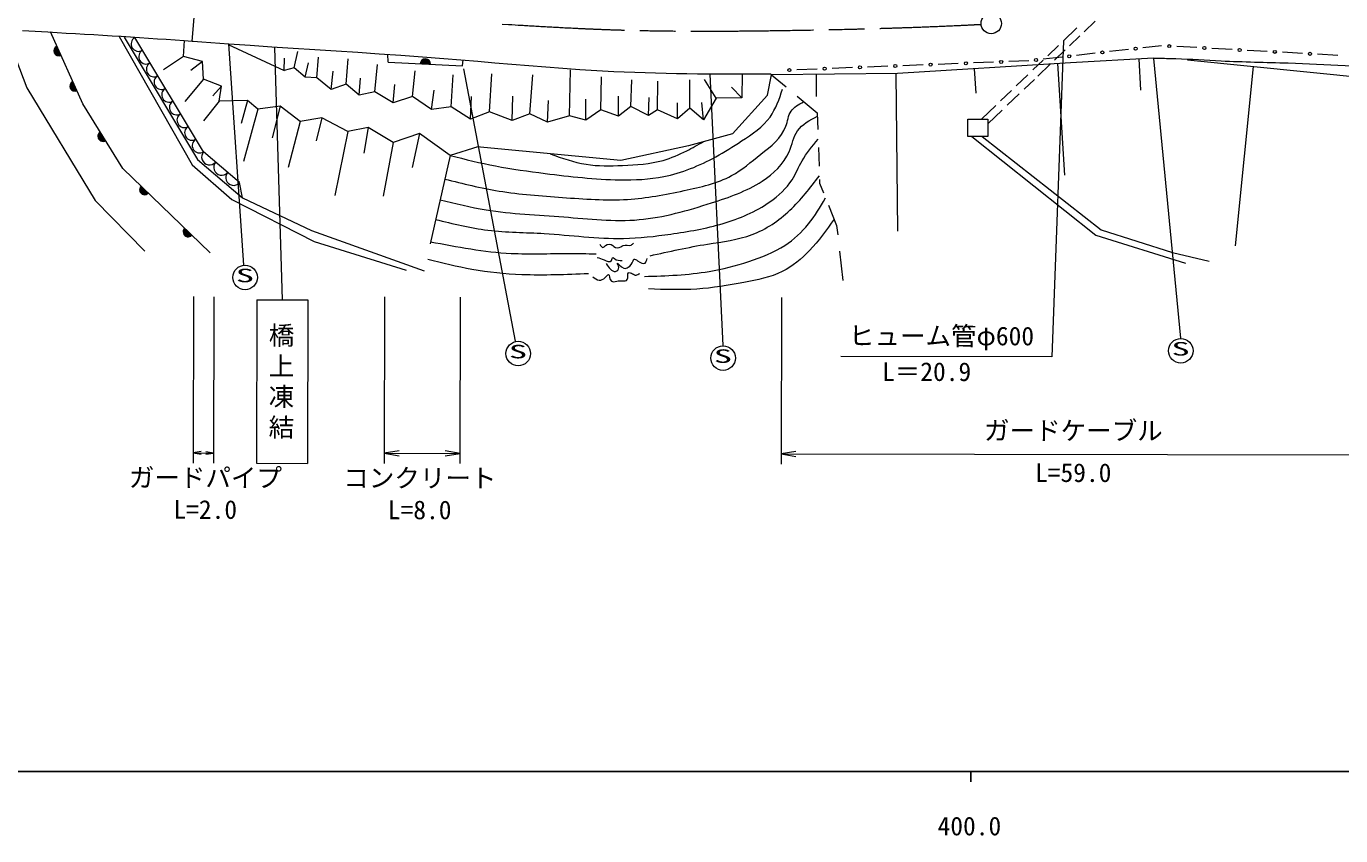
# Model space of a CAD drawing. Units: millimetres, scale not verified. Extents: x 40000 to 680000, y 20000 to 380000.
# Drawn here: x 375480 to 504209, y 198715 to 277968 of the extents above; entities that cross this region are included whole.
import ezdxf
from ezdxf.enums import TextEntityAlignment as Align

# ---------------------------------------------------------------- set-up
doc = ezdxf.new("R2010")
doc.units = ezdxf.units.MM
doc.header["$LTSCALE"] = 1000
doc.linetypes.add('CHAIN', pattern=[18.5, 12, -1.5, 3.5, -1.5])
for name, color, linetype, lineweight in [('M-BGD', 7, 'Continuous', 13), ('M-BMK', 2, 'CHAIN', 13), ('M-BMK-SRVR', 3, 'Continuous', 13), ('M-STR-STR1', 1, 'Continuous', 13), ('M-STR-STR3', 7, 'Continuous', 13), ('M-STR-STRC', 7, 'Continuous', 13), ('M-TTL-BAND', 7, 'Continuous', 25)]:
    doc.layers.add(name, color=color, linetype=linetype, lineweight=lineweight)
doc.styles.add('@ＭＳ ゴシック', font='')
doc.styles.add('ＭＳ ゴシック', font='')
doc.styles.get('@ＭＳ ゴシック').set_extended_font_data('@MS Gothic')
doc.styles.get('ＭＳ ゴシック').set_extended_font_data('MS Gothic')

# ---------------------------------------------------------------- blocks, each defined once
blk = doc.blocks.new('open_arrow')
at = {"color": 0, "linetype": 'Continuous', "lineweight": -2}
blk.add_lwpolyline([(7.5, 1.25), (0, 0), (7.5, -1.25)], dxfattribs=at)

msp = doc.modelspace()

# ---------------------------------------------------------------- linework, layer by layer
at = {"layer": 'M-BGD'}
for p, q in [((479084, 277438), (480171, 278479)), ((373375, 277622), (375521, 271931)), ((381029, 270368), (377837, 277415)), ((384573, 276968), (391723, 264415)), ((385067, 276896), (392254, 264909)), ((392834, 265667), (386101, 276862)), ((477062, 276559), (478364, 277804)), ((477642, 276058), (478652, 277024)), ((390872, 275013), (390966, 276573)), ((395240, 276173), (400736, 273651)), ((401727, 273915), (402066, 275494)), ((475511, 275078), (476557, 276077)), ((476168, 274647), (477226, 275660)), ((483423, 275697), (481567, 275485)), ((486673, 276068), (484816, 275856)), ((490121, 275878), (488151, 275987)), ((493570, 275689), (491599, 275797)), ((497018, 275499), (495048, 275608)), ((390872, 275013), (388929, 273718)), ((392746, 274532), (390872, 275013)), ((392746, 274532), (391607, 273652)), ((392846, 272793), (392746, 274532)), ((400736, 273651), (400774, 274839)), ((402795, 272977), (403127, 274404)), ((403932, 272908), (404090, 274934)), ((406807, 272301), (407001, 274778)), ((409615, 271561), (409885, 274216)), ((410922, 274451), (410900, 275252)), ((410922, 274451), (418199, 274086)), ((418199, 274086), (418265, 274683)), ((477735, 274396), (460818, 273341)), ((466759, 274316), (464783, 274240)), ((470217, 274450), (468241, 274374)), ((473674, 274583), (471699, 274507)), ((474065, 273696), (475077, 274662)), ((474536, 273086), (475770, 274266)), ((476924, 274954), (475067, 274742)), ((477201, 263377), (476519, 274320)), ((485861, 274848), (477735, 274396)), ((480174, 275326), (478317, 275113)), ((484645, 271709), (484474, 274771)), ((489188, 274687), (509850, 272622)), ((500466, 275310), (498496, 275418)), ((503915, 275120), (501944, 275228)), ((401727, 273915), (400736, 273651)), ((402795, 272977), (401727, 273915)), ((403932, 272908), (402795, 272977)), ((405335, 271768), (403932, 272908)), ((405335, 271768), (405531, 273565)), ((413293, 271086), (413580, 273602)), ((417104, 270077), (417300, 273216)), ((420849, 269602), (421072, 273311)), ((424795, 269395), (425097, 273229)), ((428674, 269188), (428793, 273703)), ((431752, 269785), (431829, 273015)), ((445605, 273300), (445562, 270961)), ((448085, 271221), (448472, 273223)), ((448364, 273304), (448472, 273223)), ((460818, 273341), (448472, 273223)), ((448472, 273223), (449894, 272036)), ((452928, 273783), (450952, 273707)), ((452877, 271103), (452857, 273265)), ((456386, 273917), (454410, 273840)), ((459843, 274050), (457867, 273974)), ((460834, 257915), (460685, 273340)), ((463301, 274183), (461325, 274107)), ((468505, 271406), (468355, 273811)), ((472421, 272124), (473577, 273229)), ((493908, 256480), (495663, 274040)), ((375521, 271931), (382214, 260898)), ((392846, 272793), (391004, 270592)), ((394583, 272108), (392846, 272793)), ((394583, 272108), (393737, 271148)), ((394376, 270643), (394583, 272108)), ((406807, 272301), (405335, 271768)), ((408076, 271229), (406807, 272301)), ((408076, 271229), (408213, 272902)), ((411419, 270487), (411578, 272264)), ((415164, 269812), (415425, 271701)), ((434695, 270114), (434790, 272732)), ((437303, 269775), (437321, 272601)), ((440460, 269939), (440460, 272722)), ((443051, 270939), (441903, 272745)), ((445562, 270961), (444534, 272007)), ((470886, 270658), (471972, 271695)), ((473200, 271807), (474211, 272774)), ((384940, 264038), (381029, 270368)), ((394376, 270643), (392822, 268714)), ((397138, 270706), (394376, 270643)), ((397138, 270706), (396536, 268463)), ((398160, 269852), (397138, 270706)), ((409615, 271561), (408076, 271229)), ((411419, 270487), (409615, 271561)), ((413293, 271086), (411419, 270487)), ((415164, 269812), (413293, 271086)), ((418975, 268870), (419094, 271087)), ((423055, 268729), (423144, 271131)), ((426533, 268589), (426611, 270695)), ((430278, 268784), (430282, 270841)), ((433490, 269180), (433471, 271114)), ((436433, 269242), (436483, 271007)), ((439241, 268903), (439242, 270471)), ((441819, 268814), (441646, 270518)), ((443051, 270939), (441819, 268814)), ((445562, 270961), (443051, 270939)), ((448085, 271221), (444631, 267422)), ((450964, 271142), (452944, 269490)), ((471556, 270233), (472729, 271356)), ((398160, 269852), (396758, 264731)), ((400343, 270155), (398160, 269852)), ((400343, 270155), (399565, 267039)), ((402318, 268652), (400343, 270155)), ((417104, 270077), (415164, 269812)), ((418975, 268870), (417104, 270077)), ((420849, 269602), (418975, 268870)), ((423055, 268729), (420849, 269602)), ((424795, 269395), (423055, 268729)), ((426533, 268589), (424795, 269395)), ((428674, 269188), (426533, 268589)), ((430278, 268784), (428674, 269188)), ((431752, 269785), (430278, 268784)), ((433490, 269180), (431752, 269785)), ((434695, 270114), (433490, 269180)), ((436433, 269242), (434695, 270114)), ((437303, 269775), (436433, 269242)), ((439241, 268903), (437303, 269775)), ((440460, 269939), (439241, 268903)), ((441819, 268814), (440460, 269939)), ((452944, 269490), (452998, 267878)), ((469025, 268879), (470434, 270226)), ((469660, 268419), (471049, 269748)), ((402318, 268652), (401119, 264128)), ((404432, 268989), (402318, 268652)), ((404432, 268989), (403855, 266760)), ((406987, 267655), (404432, 268989)), ((408966, 268061), (406987, 267655)), ((408966, 268061), (408550, 265533)), ((411418, 266591), (408966, 268061)), ((467679, 267181), (467682, 268881)), ((467682, 268881), (469661, 268878)), ((469661, 268878), (469658, 267178)), ((406987, 267655), (405713, 261410)), ((411418, 266591), (410430, 261344)), ((413977, 267473), (411418, 266591)), ((413977, 267473), (413285, 264130)), ((417008, 265320), (413977, 267473)), ((444631, 267422), (440333, 266270)), ((469658, 267178), (467679, 267181)), ((468068, 267180), (480239, 257520)), ((469092, 267179), (480735, 258049)), ((396375, 262660), (392834, 265667)), ((417008, 265320), (415022, 256678)), ((419703, 266168), (417008, 265320)), ((433715, 264815), (419617, 266163)), ((440333, 266270), (433715, 264815)), ((453058, 266115), (453120, 264261)), ((393475, 255793), (384940, 264038)), ((391723, 264415), (395603, 261017)), ((392254, 264909), (396663, 261157)), ((396663, 261157), (396375, 262660)), ((453163, 262982), (453176, 262615)), ((453176, 262615), (453559, 261661)), ((382214, 260898), (387081, 255945)), ((395603, 261017), (403686, 256906)), ((396663, 261157), (403405, 257966)), ((454040, 260467), (454842, 258475)), ((403405, 257966), (414456, 254027)), ((454842, 258475), (454944, 257560)), ((480239, 257520), (488996, 254786)), ((480735, 258049), (487726, 255812)), ((403686, 256906), (412690, 254100)), ((455124, 255937), (455441, 253090)), ((487726, 255812), (491328, 254958))]:
    msp.add_line(p, q, dxfattribs=at)
msp.add_lwpolyline([(391717, 276512), (391810, 276505), (392683, 276442), (393557, 276379), (394431, 276316), (395305, 276255), (397412, 276110), (399519, 275970), (401626, 275832), (403733, 275696), (405840, 275559), (407947, 275420), (410054, 275278), (412161, 275130), (414267, 274976), (416373, 274813), (418037, 274678), (419701, 274539), (421365, 274399), (423029, 274258), (424693, 274121), (426357, 273989), (428022, 273864), (429688, 273748), (431354, 273645), (433021, 273555), (434043, 273508), (435065, 273467), (436087, 273431), (437110, 273401), (438133, 273376), (439156, 273356), (440180, 273340), (441203, 273328), (442226, 273320), (443249, 273316), (443420, 273316), (443591, 273316), (443761, 273316), (443932, 273315), (444102, 273315), (444273, 273315), (444443, 273315), (444614, 273315), (444784, 273314), (444955, 273314), (445126, 273313), (445296, 273313), (445467, 273312), (445637, 273312), (445808, 273311), (445978, 273310), (446149, 273309), (446319, 273309), (446490, 273308), (446660, 273307), (446831, 273307), (447001, 273306), (447172, 273306), (447342, 273305), (447512, 273305), (447683, 273305), (447853, 273304), (448024, 273304), (448194, 273304), (448364, 273304)], dxfattribs=at)
for centre in [(480870, 275405), (484120, 275776), (487412, 276027), (490860, 275838), (494309, 275648), (497757, 275459), (460584, 274078), (464042, 274212), (467500, 274345), (470958, 274478), (474371, 274663), (477621, 275034), (501205, 275269), (450211, 273679), (453669, 273812), (457126, 273945)]:
    msp.add_circle(centre, 150, dxfattribs=at)
for centre, radius, start, end in [((386475, 276240), 726, 121.0222, 301.0222), ((378680, 275565), 500, 114.32649, 294.32649), ((378680, 275565), 500, 114.32649, 294.32649), ((378680, 275565), 450, 114.32649, 294.32649), ((378680, 275565), 400, 114.32649, 294.32649), ((378680, 275565), 350, 114.32649, 294.32649), ((378680, 275565), 300, 114.32649, 294.32649), ((378680, 275565), 250, 114.32649, 294.32649), ((378680, 275565), 200, 114.32649, 294.32649), ((378680, 275565), 150, 114.32649, 294.32649), ((378680, 275565), 100, 114.32649, 294.32649), ((378680, 275565), 50, 114.32649, 294.32649), ((387223, 274996), 726, 121.0222, 301.0222), ((387971, 273752), 726, 121.0222, 301.0222), ((414560, 274268), 500, 357.1254, 177.1254), ((414560, 274268), 500, 357.1254, 177.1254), ((414560, 274268), 450, 357.1254, 177.1254), ((414560, 274268), 400, 357.1254, 177.1254), ((414560, 274268), 350, 357.1254, 177.1254), ((414560, 274268), 300, 357.1254, 177.1254), ((414560, 274268), 250, 357.1254, 177.1254), ((414560, 274268), 200, 357.1254, 177.1254), ((414560, 274268), 150, 357.1254, 177.1254), ((414560, 274268), 100, 357.1254, 177.1254), ((414560, 274268), 50, 357.1254, 177.1254), ((388719, 272508), 726, 121.0222, 301.0222), ((380246, 272100), 500, 114.32649, 294.32649), ((380246, 272100), 500, 114.32649, 294.32649), ((380246, 272100), 450, 114.32649, 294.32649), ((380246, 272100), 400, 114.32649, 294.32649), ((380246, 272100), 350, 114.32649, 294.32649), ((380246, 272100), 300, 114.32649, 294.32649), ((380246, 272100), 250, 114.32649, 294.32649), ((380246, 272100), 200, 114.32649, 294.32649), ((380246, 272100), 150, 114.32649, 294.32649), ((380246, 272100), 100, 114.32649, 294.32649), ((380246, 272100), 50, 114.32649, 294.32649), ((389467, 271264), 726, 121.0222, 301.0222), ((390215, 270021), 726, 121.0222, 301.0222), ((390963, 268777), 726, 121.0222, 301.0222), ((391712, 267533), 726, 121.0222, 301.0222), ((382984, 267203), 500, 121.7081, 301.7081), ((382984, 267203), 500, 121.7081, 301.7081), ((382984, 267203), 450, 121.7081, 301.7081), ((382984, 267203), 400, 121.7081, 301.7081), ((382984, 267203), 350, 121.7081, 301.7081), ((382984, 267203), 300, 121.7081, 301.7081), ((382984, 267203), 250, 121.7081, 301.7081), ((382984, 267203), 200, 121.7081, 301.7081), ((382984, 267203), 150, 121.7081, 301.7081), ((382984, 267203), 100, 121.7081, 301.7081), ((382984, 267203), 50, 121.7081, 301.7081), ((392460, 266289), 726, 121.0222, 301.0222), ((393424, 265166), 774, 139.66821, 319.66821), ((394604, 264164), 774, 139.66821, 319.66821), ((395785, 263161), 774, 139.66821, 319.66821), ((387074, 261977), 500, 135.99004, 315.99004), ((387074, 261977), 500, 135.99004, 315.99004), ((387074, 261977), 450, 135.99004, 315.99004), ((387074, 261977), 400, 135.99004, 315.99004), ((387074, 261977), 350, 135.99004, 315.99004), ((387074, 261977), 300, 135.99004, 315.99004), ((387074, 261977), 250, 135.99004, 315.99004), ((387074, 261977), 200, 135.99004, 315.99004), ((387074, 261977), 150, 135.99004, 315.99004), ((387074, 261977), 100, 135.99004, 315.99004), ((387074, 261977), 50, 135.99004, 315.99004), ((391341, 257854), 500, 135.99004, 315.99004), ((391341, 257854), 500, 135.99004, 315.99004), ((391341, 257854), 450, 135.99004, 315.99004), ((391341, 257854), 400, 135.99004, 315.99004), ((391341, 257854), 350, 135.99004, 315.99004), ((391341, 257854), 300, 135.99004, 315.99004), ((391341, 257854), 250, 135.99004, 315.99004), ((391341, 257854), 200, 135.99004, 315.99004), ((391341, 257854), 150, 135.99004, 315.99004), ((391341, 257854), 100, 135.99004, 315.99004), ((391341, 257854), 50, 135.99004, 315.99004)]:
    msp.add_arc(centre, radius, start, end, dxfattribs=at)
for points, knots in [([(485861, 274848), (486107, 274848), (486353, 274847), (486598, 274843), (486844, 274839), (487090, 274831), (487336, 274824), (487581, 274817), (487827, 274811), (488073, 274803), (489546, 274757), (491018, 274656), (492491, 274586), (494682, 274482), (496877, 274446), (499070, 274374), (502781, 274253), (506488, 274028), (510194, 273803)], [0, 0, 0, 0, 1, 1, 1, 2, 2, 2, 3, 3, 3, 4, 4, 4, 5, 5, 5, 6, 6, 6, 6]), ([(417008, 265320), (418474, 264949), (419939, 264579), (421420, 264291), (423031, 263979), (424661, 263765), (426292, 263561), (428726, 263257), (431160, 262975), (433618, 262936), (435057, 262912), (436504, 262972), (437913, 263253), (439696, 263609), (441418, 264319), (443005, 265194), (443869, 265670), (444694, 266194), (445534, 266742), (446566, 267413), (447622, 268119), (448318, 269083), (448892, 269879), (449221, 270852), (449549, 271824)], [0, 0, 0, 0, 1, 1, 1, 2, 2, 2, 3, 3, 3, 4, 4, 4, 5, 5, 5, 6, 6, 6, 7, 7, 7, 8, 8, 8, 8]), ([(416478, 263013), (418237, 262570), (419996, 262128), (421777, 261836), (423824, 261501), (425901, 261364), (427984, 261213), (430119, 261057), (432260, 260886), (434372, 261021), (436220, 261140), (438044, 261492), (439896, 261878), (441514, 262216), (443154, 262580), (444554, 263351), (445568, 263909), (446457, 264680), (447409, 265439), (448400, 266229), (449459, 267005), (449868, 268178), (450042, 268676), (450099, 269246), (450376, 269657), (450646, 270058), (451125, 270307), (451604, 270557)], [0, 0, 0, 0, 1, 1, 1, 2, 2, 2, 3, 3, 3, 4, 4, 4, 5, 5, 5, 6, 6, 6, 7, 7, 7, 8, 8, 8, 9, 9, 9, 9]), ([(416009, 260975), (417505, 260610), (419000, 260246), (420511, 259998), (423019, 259586), (425569, 259495), (428125, 259299), (430589, 259111), (433058, 258825), (435488, 259034), (437896, 259242), (440266, 259937), (442601, 260683), (444322, 261233), (446024, 261810), (447549, 262804), (448656, 263526), (449670, 264467), (450189, 265687), (450483, 266380), (450619, 267162), (451022, 267743), (451458, 268371), (452207, 268764), (452955, 269157)], [0, 0, 0, 0, 1, 1, 1, 2, 2, 2, 3, 3, 3, 4, 4, 4, 5, 5, 5, 6, 6, 6, 7, 7, 7, 8, 8, 8, 8]), ([(415566, 259048), (417266, 258636), (418965, 258224), (420688, 258012), (422513, 257788), (424364, 257789), (426210, 257678), (428803, 257523), (431385, 257149), (433969, 257196), (435511, 257225), (437054, 257403), (438589, 257622), (440320, 257868), (442042, 258165), (443716, 258660), (445334, 259138), (446909, 259802), (448304, 260782), (449149, 261375), (449928, 262084), (450473, 262944), (450843, 263528), (451106, 264182), (451450, 264783), (451888, 265546), (452460, 266225), (453031, 266904)], [0, 0, 0, 0, 1, 1, 1, 2, 2, 2, 3, 3, 3, 4, 4, 4, 5, 5, 5, 6, 6, 6, 7, 7, 7, 8, 8, 8, 9, 9, 9, 9]), ([(426800, 265473), (427955, 265061), (429109, 264648), (430300, 264457), (431467, 264269), (432670, 264295), (433873, 264343), (435219, 264397), (436565, 264479), (437844, 264842), (438640, 265067), (439411, 265401), (440155, 265776), (440719, 266060), (441268, 266368), (441817, 266676)], [0, 0, 0, 0, 1, 1, 1, 2, 2, 2, 3, 3, 3, 4, 4, 4, 5, 5, 5, 5]), ([(436565, 255496), (438429, 255915), (440294, 256335), (442197, 256641), (443676, 256879), (445179, 257049), (446566, 257572), (447928, 258087), (449178, 258942), (450251, 259948), (451339, 260968), (452246, 262142), (453152, 263316)], [0, 0, 0, 0, 1, 1, 1, 2, 2, 2, 3, 3, 3, 4, 4, 4, 4]), ([(436020, 253475), (438152, 253545), (440285, 253615), (442373, 253970), (443679, 254192), (444967, 254526), (446237, 254938), (447473, 255339), (448691, 255815), (449776, 256520), (450649, 257087), (451435, 257802), (452090, 258610), (452730, 259400), (453246, 260279), (453762, 261158)], [0, 0, 0, 0, 1, 1, 1, 2, 2, 2, 3, 3, 3, 4, 4, 4, 5, 5, 5, 5]), ([(454593, 259093), (453845, 258027), (453097, 256961), (452194, 256011), (451415, 255191), (450520, 254456), (449519, 253958), (448360, 253381), (447057, 253121), (445764, 252882), (444220, 252596), (442689, 252341), (441143, 252240), (439577, 252137), (437996, 252192), (436415, 252248)], [0, 0, 0, 0, 1, 1, 1, 2, 2, 2, 3, 3, 3, 4, 4, 4, 5, 5, 5, 5]), ([(415066, 256871), (417688, 256371), (420310, 255870), (422958, 255735), (424828, 255639), (426711, 255726), (428589, 255725), (429492, 255725), (430394, 255705), (431296, 255685)], [0, 0, 0, 0, 1, 1, 1, 2, 2, 2, 3, 3, 3, 3]), ([(431646, 256637), (431748, 256462), (431851, 256287), (431957, 256309), (432028, 256323), (432101, 256424), (432192, 256495), (432413, 256671), (432742, 256672), (432924, 256510), (432963, 256475), (432995, 256434), (433033, 256400), (433202, 256254), (433500, 256253), (433704, 256368), (433782, 256413), (433847, 256474), (433922, 256508), (434158, 256613), (434501, 256444), (434733, 256553), (434815, 256592), (434883, 256666), (434952, 256740)], [0, 0, 0, 0, 1, 1, 1, 2, 2, 2, 3, 3, 3, 4, 4, 4, 5, 5, 5, 6, 6, 6, 7, 7, 7, 8, 8, 8, 8]), ([(414800, 255171), (416237, 254810), (417673, 254449), (419130, 254189), (420737, 253903), (422369, 253740), (424001, 253676), (426179, 253591), (428356, 253682), (430534, 253773)], [0, 0, 0, 0, 1, 1, 1, 2, 2, 2, 3, 3, 3, 3]), ([(431394, 255327), (431604, 255266), (431814, 255206), (432080, 255092), (432338, 254982), (432648, 254823), (432782, 255044), (432842, 255145), (432866, 255326), (432938, 255325), (432976, 255324), (433027, 255273), (433078, 255231), (433320, 255034), (433581, 255030), (433842, 255027)], [0, 0, 0, 0, 1, 1, 1, 2, 2, 2, 3, 3, 3, 4, 4, 4, 5, 5, 5, 5]), ([(432282, 254733), (432395, 254544), (432508, 254354), (432687, 254187), (432833, 254050), (433025, 253928), (433201, 253968), (433355, 254003), (433498, 254161), (433498, 254357), (433497, 254533), (433381, 254738), (433374, 254778), (433360, 254853), (433717, 254365), (434012, 254278), (434164, 254234), (434299, 254295), (434418, 254371), (434649, 254519), (434819, 254724), (434918, 255010), (434936, 255064), (434952, 255121), (434980, 255150), (435052, 255225), (435203, 255111), (435354, 255009), (435643, 254814), (435931, 254667), (436087, 254789), (436183, 254865), (436229, 255045), (436274, 255226)], [0, 0, 0, 0, 1, 1, 1, 2, 2, 2, 3, 3, 3, 4, 4, 4, 5, 5, 5, 6, 6, 6, 7, 7, 7, 8, 8, 8, 9, 9, 9, 10, 10, 10, 11, 11, 11, 11]), ([(430955, 253441), (431158, 253290), (431361, 253138), (431578, 253113), (431782, 253089), (431998, 253178), (432186, 253377), (432306, 253503), (432414, 253673), (432483, 253673), (432602, 253672), (432606, 253169), (432778, 253017), (432905, 252905), (433123, 252984), (433308, 253017), (433494, 253049), (433646, 253035), (433839, 253031), (434026, 253027), (434252, 253032), (434338, 253171), (434449, 253353), (434320, 253764), (434448, 253841), (434527, 253888), (434705, 253807), (434853, 253731), (434982, 253665), (435088, 253602), (435196, 253606), (435314, 253610), (435434, 253693), (435555, 253777)], [0, 0, 0, 0, 1, 1, 1, 2, 2, 2, 3, 3, 3, 4, 4, 4, 5, 5, 5, 6, 6, 6, 7, 7, 7, 8, 8, 8, 9, 9, 9, 10, 10, 10, 11, 11, 11, 11])]:
    msp.add_open_spline(points, degree=3, knots=knots, dxfattribs=at)
at = {"layer": 'M-BMK'}
msp.add_open_spline([(422089, 278186), (425440, 277983), (428792, 277780), (432146, 277657), (438193, 277435), (444250, 277473), (450303, 277570), (455013, 277646), (459721, 277757), (464427, 277950), (465211, 277982), (465995, 278016), (466780, 278052), (467302, 278076), (467825, 278100), (468348, 278129), (468522, 278139), (468696, 278149), (468871, 278155), (468910, 278157), (468950, 278158), (468989, 278159)], degree=3, knots=[0, 0, 0, 0, 1, 1, 1, 2, 2, 2, 3, 3, 3, 4, 4, 4, 5, 5, 5, 6, 6, 6, 7, 7, 7, 7], dxfattribs=at)
at = {"layer": 'M-BMK-SRVR'}
msp.add_circle((469983, 278242), 1000, dxfattribs=at)
at = {"layer": 'M-STR-STR1'}
msp.add_line((391717, 276504), (392444, 285107), dxfattribs=at)
msp.add_lwpolyline([(375100, 277569), (375725, 277529), (376351, 277490), (376976, 277452), (377602, 277414), (378498, 277361), (379395, 277308), (380292, 277256), (381188, 277203), (382085, 277150), (382981, 277096), (383878, 277042), (384774, 276987), (385670, 276930), (386566, 276872), (387440, 276814), (388314, 276754), (389188, 276693), (390062, 276631), (390936, 276568), (391715, 276512)], dxfattribs=at)
at = {"layer": 'M-STR-STR3'}
for p, q in [((477062, 276559), (475922, 245592)), ((391864, 251497), (391837, 235191)), ((393848, 251494), (393821, 235187)), ((410564, 251466), (410537, 235159)), ((417982, 251454), (417955, 235147)), ((449432, 251401), (449405, 235095)), ((475922, 245592), (455253, 245627)), ((391839, 236191), (393823, 236187)), ((410539, 236159), (417957, 236147)), ((449407, 236095), (506177, 236000))]:
    msp.add_line(p, q, dxfattribs=at)
at = {"layer": 'M-STR-STRC'}
for p, q in [((395289, 276260), (396768, 254568)), ((399803, 275892), (400526, 251176)), ((485883, 274805), (488505, 247447)), ((418310, 273794), (423355, 247124)), ((442409, 273294), (443705, 246711)), ((398049, 251180), (398022, 235180)), ((398049, 251180), (403049, 251172)), ((403049, 251172), (403022, 235172)), ((398022, 235180), (403022, 235172))]:
    msp.add_line(p, q, dxfattribs=at)
for centre in [(396911, 253377), (488549, 246196), (423655, 245921), (443724, 245481)]:
    msp.add_circle(centre, 1200, dxfattribs=at)
at = {"layer": 'M-TTL-BAND'}
for p, q in [((40000, 205000), (579000, 205000)), ((468000, 205000), (468000, 204000))]:
    msp.add_line(p, q, dxfattribs=at)

# ---------------------------------------------------------------- block references
at = {"layer": 'M-STR-STR3'}
for p, xscale, yscale, rotation in [((391839, 236191), 103, 103, 359.9), ((393823, 236187), 103, 103, 179.9), ((410539, 236159), 193, 193, 359.9), ((417957, 236147), 193, 193, 179.9), ((449407, 236095), 193, 193, 359.9)]:
    msp.add_blockref('open_arrow', p, dxfattribs=dict(at, xscale=xscale, yscale=yscale, rotation=rotation))

# ---------------------------------------------------------------- texts
at = {"layer": 'M-STR-STR3', "style": 'ＭＳ ゴシック'}
for s, p in [('ヒューム管φ600', (456045, 248584)), ('L＝20.9', (459289, 245078)), ('ガードケーブル', (469279, 239312)), ('ガードパイプ', (385522, 234701)), ('コンクリート', (406522, 234666))]:
    msp.add_text(s, height=1833, rotation=359.905, dxfattribs=at).set_placement(p, align=Align.TOP_LEFT)
for s, p in [('L=59.0', (474269, 232803)), ('L=2.0', (389887, 229194)), ('L=8.0', (410887, 229159))]:
    msp.add_text(s, height=1833, rotation=359.905, dxfattribs=at).set_placement(p, align=Align.BOTTOM_LEFT)
at = {"layer": 'M-STR-STRC', "style": 'ＭＳ ゴシック', "width": 2}
for p in [(395991, 252515), (422735, 245060), (442804, 244620), (487629, 245335)]:
    msp.add_text('S', height=1320, rotation=359.905, dxfattribs=at).set_placement(p, align=Align.BOTTOM_LEFT)
at = {"layer": 'M-STR-STRC', "insert": (399296, 248983), "char_height": 1833, "attachment_point": 7, "rotation": 269.905, "style": '@ＭＳ ゴシック'}
msp.add_mtext('\\T1.2;橋上凍結', dxfattribs=at)
at = {"layer": 'M-TTL-BAND', "style": 'ＭＳ ゴシック'}
msp.add_text('400.0', height=1833, dxfattribs=at).set_placement((467844, 198195), align=Align.BOTTOM_CENTER)

doc.saveas('drawing.dxf')
